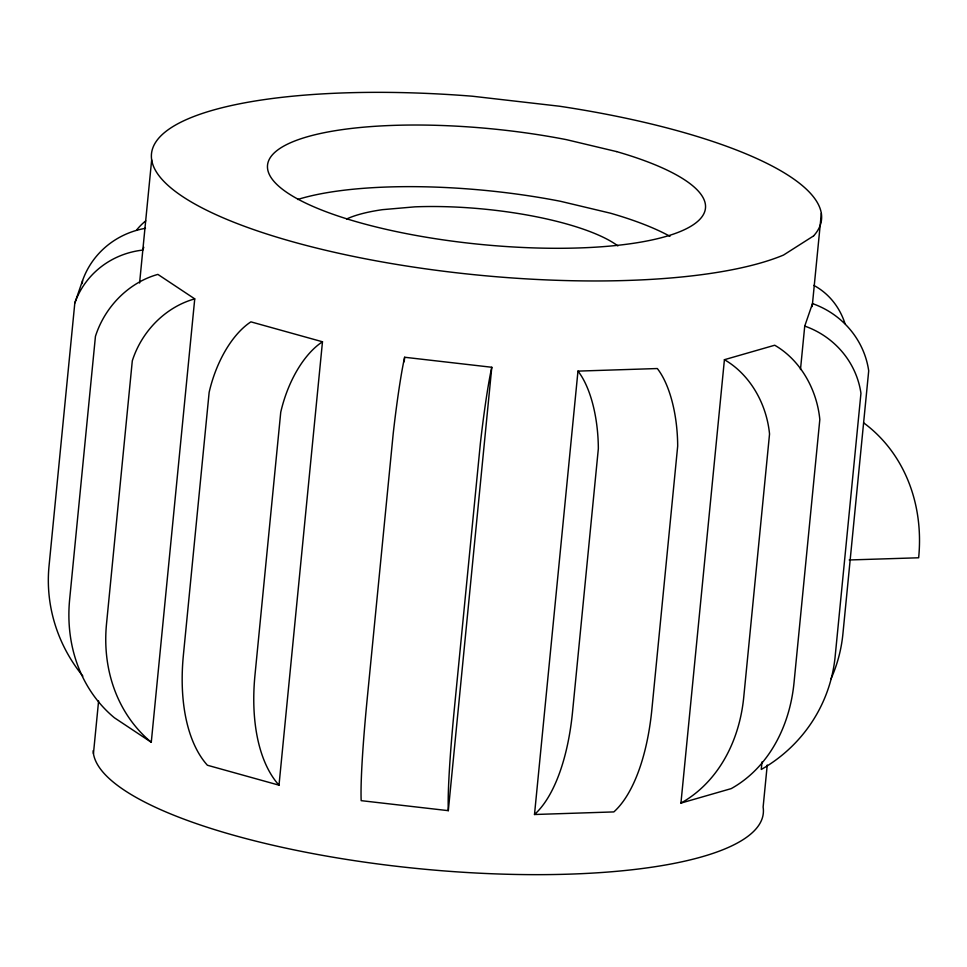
<?xml version="1.0" encoding="UTF-8"?>
<svg xmlns="http://www.w3.org/2000/svg" width="967" height="967" viewBox="0 0 967 967"><rect width="100%" height="100%" fill="white"/><g stroke="black" fill="none" stroke-linecap="round" stroke-linejoin="round"><path stroke-width="1.45" d="M145.473 228.309A84.262 81.119 19 0 0 82.57 280.575L74.81 303.058L49.027 566.094A156.569 150.731 19 0 0 82.836 676.078M82.268 283.561L82.57 280.575M93.448 753.583L98.598 700.978M139.586 283.017L151.662 159.893M151.275 742.269L194.742 298.876L157.887 274.398A84.262 72.803 -56.4 0 0 95.443 336.347L69.648 599.383A156.569 135.271 -56.4 0 0 114.408 717.78L151.275 742.269A156.569 135.271 -56.4 0 1 106.515 623.86L132.298 360.836A84.262 72.803 -56.4 0 1 194.742 298.876M279.004 785.168L322.482 341.774L250.888 321.854A84.262 44.978 -74.5 0 0 209.15 392.3L183.367 655.324A156.569 83.573 -74.5 0 0 207.409 765.248L279.004 785.168A156.569 83.573 -74.5 0 1 254.962 675.232L280.744 412.208A84.262 44.978 -74.5 0 1 322.482 341.774M404.206 361.755L404.641 357.258L491.792 367.267L448.313 810.66L361.175 800.652A156.569 9.489 -83.4 0 1 367.436 696.445L393.231 433.409A84.262 5.101 -83.4 0 1 404.641 357.258M534.497 814.504L577.976 371.11L657.318 368.536A84.262 36.142 88.1 0 1 677.686 446.101L651.903 709.125A156.569 67.146 88.1 0 1 613.84 811.917L534.497 814.504A156.569 67.146 88.1 0 0 572.561 711.712L598.343 448.688A84.262 36.142 88.1 0 0 577.976 371.11M680.937 803.093L724.416 359.7L774.7 345.231A84.262 67.702 73.9 0 1 819.823 419.545L794.04 682.569A156.569 125.795 73.9 0 1 731.221 788.613L680.937 803.093A156.569 125.795 73.9 0 0 743.756 697.05L769.539 434.014A84.262 67.702 73.9 0 0 724.416 359.7M761.996 761.96L761.259 769.478A156.569 150.731 19 0 0 835.162 656.375L860.944 393.339A84.262 81.119 19 0 0 804.737 326.084L812.485 303.59A84.262 81.119 19 0 1 868.704 370.845L842.91 633.881A156.569 150.731 19 0 1 831.064 678.749M800.483 369.515L804.737 326.084M767.242 765.018L763.12 807.107A336.625 88.831 5.6 0 1 436.987 870.336A336.625 88.831 5.6 0 1 93.158 750.658M812.195 306.587L821.334 213.417M143.781 247.262L142.814 250.078A84.262 81.119 19 0 0 74.81 303.058M849.207 559.966L918.65 557.778A172.235 148.797 -56.4 0 0 863.724 422.905M491.792 367.267A84.262 5.101 -83.4 0 0 480.369 443.418L454.587 706.442A156.569 9.489 -83.4 0 0 448.313 810.66M346.706 218.965A149.063 39.333 5.6 0 1 382.618 209.646L414.831 206.853A149.063 39.333 5.6 0 1 617.889 245.896M136.54 230.073A84.262 67.702 73.9 0 1 145.739 220.863M813.851 285.398A84.262 72.803 -56.4 0 1 844.989 323.582M297.655 199.492A220.017 58.056 5.6 0 1 560.425 201.281L610.467 213.199A220.017 58.056 5.6 0 1 669.95 236.311M813.585 235.912L783.536 255.046A336.625 88.831 5.6 0 1 203.59 208.691A336.625 88.831 5.6 0 1 472.355 96.216L559.494 106.225A336.625 88.831 5.6 0 1 813.585 235.912M616.511 151.577L566.457 139.659A220.017 58.056 5.6 0 0 267.883 170.373A220.017 58.056 5.6 0 0 591.296 247.419A220.017 58.056 5.6 0 0 616.511 151.577"/></g></svg>
